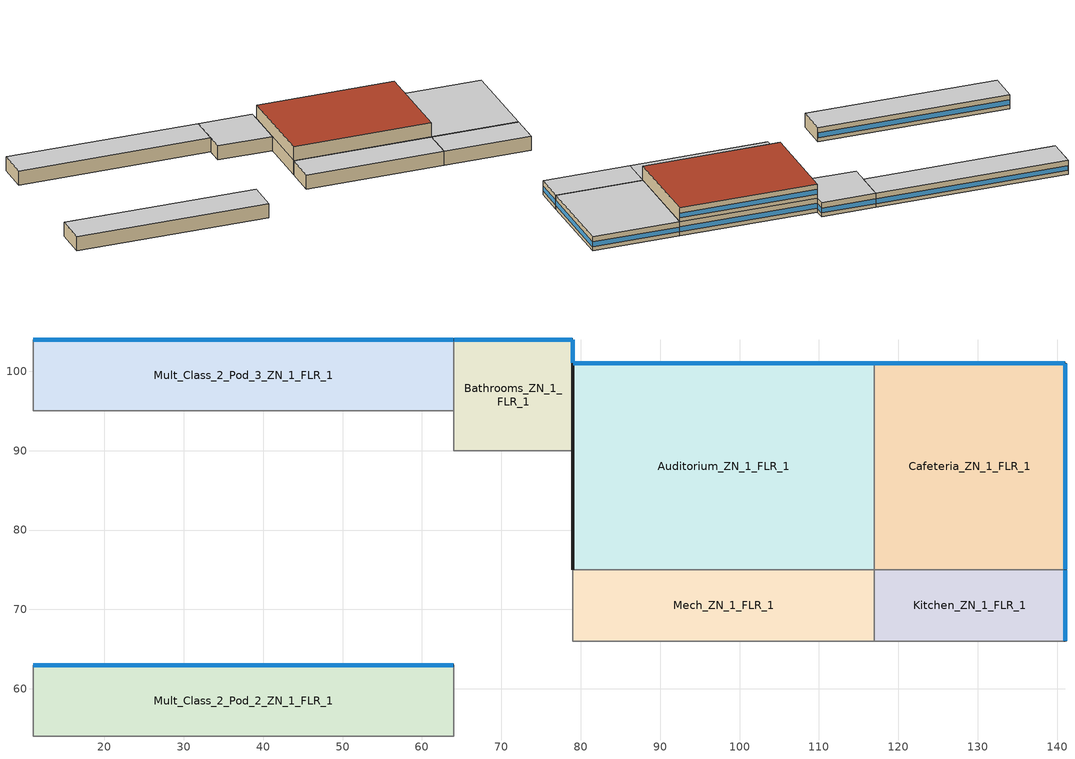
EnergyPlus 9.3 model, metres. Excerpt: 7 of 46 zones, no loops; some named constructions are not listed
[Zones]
Auditorium_ZN_1_FLR_1
 floor ground (ext-slab): 79,101 117,101 117,75 79,75 z0
 wall outside (Steel Frame Non-res Ext Wall): 117,101 79,101 79,75 z0:4; 117,101 79,101 79,75 z4:8
 wall to Mech_ZN_1_FLR_1 (int-walls): 79,75 117,75 z0:4
 wall to Cafeteria_ZN_1_FLR_1 (int-walls): 117,75 117,101 z0:4
 wall to Mech_ZN_1_FLR_2 (int-walls): 79,75 117,75 z4:8
 wall to LIBRARY_MEDIA_CENTER_ZN_1_FLR_2 (int-walls): 117,75 117,101 z4:8
 window (Window Non-res Fixed): 116.95,101 79.05,101 z1.1:2.5; 116.95,101 79.05,101 z5.1:6.5
 roof outside (IEAD Non-res Roof): 79,75 117,75 117,101 79,101 z8
Bathrooms_ZN_1_FLR_1
 floor ground (ext-slab): 64,104 79,104 79,90 64,90 z0
 wall outside (Steel Frame Non-res Ext Wall): 79,90 79,101 79,104 64,104 z0:4
 wall to Main_Corridor_ZN_1_FLR_1 (int-walls): 64,90 79,90 z0:4
 wall to Mult_Class_2_Pod_3_ZN_1_FLR_1 (int-walls): 64,104 64,95 z0:4
 wall to Corridor_Pod_3_ZN_1_FLR_1 (int-walls): 64,95 64,90 z0:4
 window (Window Non-res Fixed): 79,101.05 79,103.95 z1.1:2.55; 78.95,104 64.05,104 z1.1:2.51
 ceiling to Bathrooms_ZN_1_FLR_2 (INT-FLOOR-UNDERSIDE): 64,90 79,90 79,104 64,104 z4
Cafeteria_ZN_1_FLR_1
 floor ground (ext-slab): 117,101 141,101 141,75 117,75 z0
 wall outside (Steel Frame Non-res Ext Wall): 141,75 141,101 117,101 z0:4
 wall to Kitchen_ZN_1_FLR_1 (int-walls): 117,75 141,75 z0:4
 window (Window Non-res Fixed): 141,75.05 141,100.95 / 140.95,101 117.05,101 z1.1:2.51
 ceiling to LIBRARY_MEDIA_CENTER_ZN_1_FLR_2 (INT-FLOOR-UNDERSIDE): 117,75 141,75 141,101 117,101 z4
Kitchen_ZN_1_FLR_1
 floor ground (ext-slab): 117,75 141,75 141,66 117,66 z0
 wall outside (Steel Frame Non-res Ext Wall): 141,66 141,75 z0:4
 wall to Aux_Gym_ZN_1_FLR_1 (int-walls): 117,66 141,66 z0:4
 wall to Mech_ZN_1_FLR_1 (int-walls): 117,75 117,66 z0:4
 window (Window Non-res Fixed): 141,66.05 141,74.95 z1.1:2.52
 ceiling to LIBRARY_MEDIA_CENTER_ZN_1_FLR_2 (INT-FLOOR-UNDERSIDE): 117,66 141,66 141,75 117,75 z4
Mech_ZN_1_FLR_1
 floor ground (ext-slab): 79,75 117,75 117,66 79,66 z0
 wall to Gym_ZN_1_FLR_1 (int-walls): 79,66 117,66 z0:4
 wall to Main_Corridor_ZN_1_FLR_1 (int-walls): 79,75 79,66 z0:4
 ceiling to Mech_ZN_1_FLR_2 (INT-FLOOR-UNDERSIDE): 79,66 117,66 117,75 79,75 z4
Mult_Class_2_Pod_2_ZN_1_FLR_1
 floor ground (ext-slab): 11,63 64,63 64,54 11,54 z0
 wall outside (Steel Frame Non-res Ext Wall): 64,63 11,63 z0:4
 wall to Corridor_Pod_2_ZN_1_FLR_1 (int-walls): 11,54 64,54 z0:4
 wall to Main_Corridor_ZN_1_FLR_1 (int-walls): 64,54 64,63 z0:4
 wall to Corner_Class_2_Pod_2_ZN_1_FLR_1 (int-walls): 11,63 11,54 z0:4
 window (Window Non-res Fixed): 63.95,63 11.05,63 z1.1:2.5
 ceiling to Mult_Class_2_Pod_2_ZN_1_FLR_2 (INT-FLOOR-UNDERSIDE): 11,54 64,54 64,63 11,63 z4
Mult_Class_2_Pod_3_ZN_1_FLR_1
 floor ground (ext-slab): 11,104 64,104 64,95 11,95 z0
 wall outside (Steel Frame Non-res Ext Wall): 64,104 11,104 z0:4
 wall to Corridor_Pod_3_ZN_1_FLR_1 (int-walls): 11,95 64,95 z0:4
 wall to Corner_Class_2_Pod_3_ZN_1_FLR_1 (int-walls): 11,104 11,95 z0:4
 window (Window Non-res Fixed): 63.95,104 11.05,104 z1.1:2.5
 ceiling to Mult_Class_2_Pod_3_ZN_1_FLR_2 (INT-FLOOR-UNDERSIDE): 11,95 64,95 64,104 11,104 z4
[Schedule:Compact]
ReliantEnergySeasonSched: Through: 4/30, For: AllDays, Until: 24:00, 1, Through: 10/31, For: AllDays, Until: 24:00, 3, Through: 12/31, For: AllDays, Until: 24:00, 1
C1_NOM: Through: 6/30, For: SummerDesignDay, Until: 24:00, 24, For: WeekEnds Holidays WinterDesignDay, Until: 24:00, 27, For: AllOtherDays, Until: 06:00, 27, Until: 21:00, 24, Until: 24:00, 27, Through: 9/1, For: SummerDesignDay, Until: 24:00, 24, For: WeekEnds Holidays WinterDesignDay, Until: 24:00, 27, For: AllOtherDays, Until: 07:00, 27, Until: 18:00, 24, Until: 24:00, 27, Through: 12/31, For: SummerDesignDay, Until: 24:00, 24, For: WeekEnds Holidays WinterDesignDay, Until: 24:00, 27, For: AllOtherDays, Until: 06:00, 27, Until: 21:00, 24, Until: 24:00, 27
C2_NOM: Through: 12/31, For: SummerDesignDay, Until: 06:00, 27, Until: 21:00, 24, Until: 24:00, 27, For: AllOtherDays, Until: 24:00, 27
H1_NOM: Through: 6/30, For: WinterDesignDay, Until: 24:00, 21, For: WeekEnds Holidays SummerDesignDay, Until: 24:00, 16, For: AllOtherDays, Until: 06:00, 16, Until: 21:00, 21, Until: 24:00, 16, Through: 9/1, For: WinterDesignDay, Until: 24:00, 21, For: WeekEnds Holidays SummerDesignDay, Until: 24:00, 16, For: AllOtherDays, Until: 07:00, 16, Until: 18:00, 21, Until: 24:00, 16, Through: 12/31, For: WinterDesignDay, Until: 24:00, 21, For: WeekEnds Holidays SummerDesignDay, Until: 24:00, 16, For: AllOtherDays, Until: 06:00, 16, Until: 21:00, 21, Until: 24:00, 16
H2_NOM: Through: 12/31, For: WinterDesignDay, Until: 06:00, 16, Until: 21:00, 21, Until: 24:00, 16, For: AllOtherDays, Until: 24:00, 16
